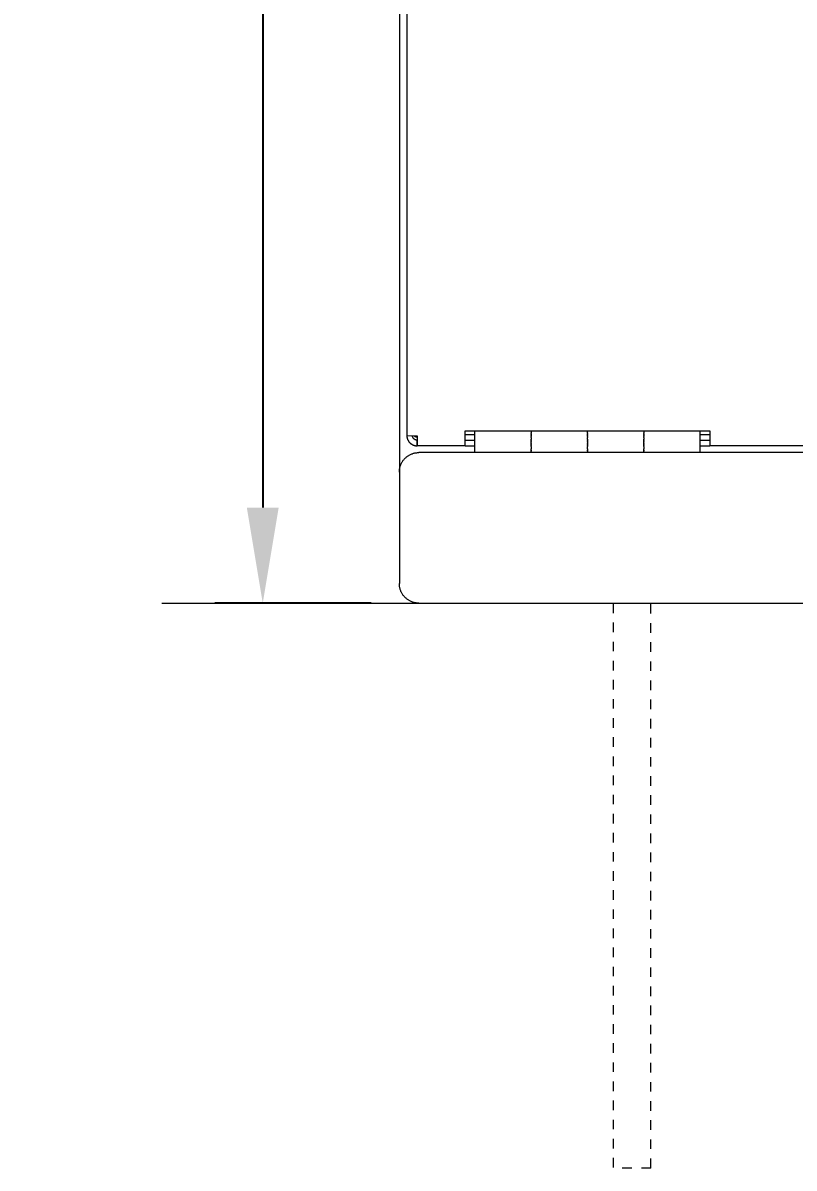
# Model space of a CAD drawing. Header units: inches. Extents: x -1 to 137, y -3 to 81.
# Drawn here: x -1.31 to 6.76, y 32.61 to 44.58 of the extents above; entities that cross this region are included whole.
import ezdxf

# ---------------------------------------------------------------- set-up
doc = ezdxf.new("R2010")
doc.units = ezdxf.units.IN
doc.header["$PDSIZE"] = -1
doc.linetypes.add('HIDDEN', pattern=[1.905, 1.27, -0.635])
for name, color, linetype, lineweight in [('ZANO_R', 7, 'Continuous', 0), ('ZANO_R_przerywana', 250, 'HIDDEN', 0), ('ZANO_W', 1, 'Continuous', 0)]:
    doc.layers.add(name, color=color, linetype=linetype, lineweight=lineweight)
doc.styles.get("Standard").update_dxf_attribs({"font": 'ARIALUNI.TTF'})
doc.dimstyles.new('amerykanie', dxfattribs={"dimtxt": 50, "dimasz": 50, "dimexe": 0.5, "dimexo": 0.5, "dimgap": 1, "dimtad": 1, "dimdec": 0, "dimzin": 0, "dimlunit": 5, "dimtxsty": 'Standard', "dimcen": 0.09, "dimclrd": 1, "dimclre": 1, "dimclrt": 1, "dimazin": 0, "dimtfac": 1, "dimtdec": 0, "dimtmove": 0, "dimatfit": 3, "dimfxl": 1, "dimtzin": 0, "dimarcsym": 1})

# ---------------------------------------------------------------- blocks, each defined once
blk = doc.blocks.new('*D377')
at = {"layer": 'Defpoints', "color": 0}
for p in [(2.875, 69.725), (1.201, 38.515), (2.836, 38.515)]:
    blk.add_point(p, dxfattribs=at)
at = {"layer": 'ZANO_W', "color": 1, "lineweight": -2}
for p, q in [((2.375, 69.725), (0.701, 69.725)), ((1.201, 68.725), (1.201, 39.515)), ((2.336, 38.515), (0.701, 38.515))]:
    blk.add_line(p, q, dxfattribs=at)
at = {"layer": 'ZANO_W', "color": 1}
for points in [[(1.368, 68.725), (1.034, 68.725), (1.201, 69.725)], [(1.034, 39.515), (1.368, 39.515), (1.201, 38.515)]]:
    blk.add_solid(points, dxfattribs=at)
at = {"layer": 'ZANO_W', "color": 1, "insert": (0.182, 54.12), "char_height": 1, "attachment_point": 5, "rotation": 90}
blk.add_mtext('31 3/16', dxfattribs=at)

msp = doc.modelspace()

# ---------------------------------------------------------------- linework, layer by layer
at = {"layer": 'ZANO_R'}
for p, q in [((2.63083, 75.72986), (2.63083, 39.88483)), ((2.70958, 69.6289), (2.70958, 40.30131)), ((2.70958, 40.30131), (2.70958, 40.29871)), ((2.70958, 40.29871), (2.70958, 40.26673)), ((2.70958, 40.26673), (2.70964, 40.2631)), ((2.70958, 40.26673), (2.81588, 40.26643)), ((2.70964, 40.2631), (2.70982, 40.25947)), ((2.70982, 40.25947), (2.71013, 40.25586)), ((2.71013, 40.25586), (2.71057, 40.25225)), ((2.71057, 40.25225), (2.71112, 40.24866)), ((2.76868, 40.26481), (2.76864, 40.26646)), ((2.76877, 40.26317), (2.76868, 40.26481)), ((2.76892, 40.26154), (2.76877, 40.26317)), ((2.76913, 40.25991), (2.76892, 40.26154)), ((2.7694, 40.25829), (2.76913, 40.25991)), ((2.76972, 40.25668), (2.7694, 40.25829)), ((2.7701, 40.25508), (2.76972, 40.25668)), ((2.77053, 40.25349), (2.7701, 40.25508)), ((2.77102, 40.25192), (2.77053, 40.25349)), ((2.77156, 40.25037), (2.77102, 40.25192)), ((2.77215, 40.24884), (2.77156, 40.25037)), ((2.78408, 40.26644), (2.78527, 40.26539)), ((2.78527, 40.26539), (2.78649, 40.26439)), ((2.78649, 40.26439), (2.78775, 40.26343)), ((2.78775, 40.26343), (2.78904, 40.26251)), ((2.78904, 40.26251), (2.79036, 40.26163)), ((2.79036, 40.26163), (2.79171, 40.2608)), ((2.79171, 40.2608), (2.79309, 40.26001)), ((2.79309, 40.26001), (2.79449, 40.25927)), ((2.79449, 40.25927), (2.79592, 40.25858)), ((2.79592, 40.25858), (2.79737, 40.25794)), ((2.79737, 40.25794), (2.79884, 40.25734)), ((2.79884, 40.25734), (2.80032, 40.2568)), ((2.80032, 40.2568), (2.80183, 40.2563)), ((2.80183, 40.2563), (2.80335, 40.25586)), ((2.80335, 40.25586), (2.80489, 40.25547)), ((2.80489, 40.25547), (2.80644, 40.25513)), ((2.80644, 40.25513), (2.80799, 40.25484)), ((2.80799, 40.25484), (2.80956, 40.2546)), ((2.80956, 40.2546), (2.81114, 40.25442)), ((2.81114, 40.25442), (2.81272, 40.25429)), ((2.81272, 40.25429), (2.8143, 40.25421)), ((2.8143, 40.25421), (2.81588, 40.25419)), ((2.81588, 40.26643), (2.81867, 40.16042)), ((2.81588, 40.25419), (2.81609, 40.25419)), ((3.31986, 40.31761), (5.87909, 40.31761)), ((3.31986, 40.26643), (3.31986, 40.31761)), ((3.31986, 40.27889), (3.41829, 40.27889)), ((3.31986, 40.16042), (3.31986, 40.26643)), ((3.41829, 40.31761), (3.41829, 40.08957)), ((4.00888, 40.31761), (4.00888, 40.31627)), ((4.00888, 40.31621), (4.00888, 40.31627)), ((4.00888, 40.31621), (4.00888, 40.31507)), ((4.00888, 40.31453), (4.00888, 40.31507)), ((4.00888, 40.31453), (4.00888, 40.31104)), ((4.00888, 40.31075), (4.00888, 40.31104)), ((4.00888, 40.31075), (4.00888, 40.30956)), ((4.00888, 40.30867), (4.00888, 40.30956)), ((4.00888, 40.30867), (4.00888, 40.30647)), ((4.00888, 40.30637), (4.00888, 40.30647)), ((4.00888, 40.30637), (4.00888, 40.30467)), ((4.00888, 40.30414), (4.00888, 40.30467)), ((4.00888, 40.30414), (4.00888, 40.30291)), ((4.00888, 40.30171), (4.00888, 40.30291)), ((4.00888, 40.30171), (4.00888, 40.29722)), ((4.00888, 40.29651), (4.00888, 40.29722)), ((4.00888, 40.29651), (4.00888, 40.2952)), ((4.00888, 40.29376), (4.00888, 40.2952)), ((4.00888, 40.29376), (4.00888, 40.29098)), ((4.00888, 40.29092), (4.00888, 40.29098)), ((4.00888, 40.29092), (4.00888, 40.28878)), ((4.00888, 40.28799), (4.00888, 40.28878)), ((4.00888, 40.28799), (4.00888, 40.28653)), ((4.00888, 40.28498), (4.00888, 40.28653)), ((4.00888, 40.28498), (4.00888, 40.28188)), ((4.00888, 40.28045), (4.00888, 40.28188)), ((4.00888, 40.28045), (4.00888, 40.27948)), ((4.00888, 40.27889), (4.00888, 40.27948)), ((4.00888, 40.27889), (4.00888, 40.27473)), ((4.00888, 40.27351), (4.00888, 40.27473)), ((4.00888, 40.27351), (4.00888, 40.27212)), ((4.00888, 40.27179), (4.00888, 40.27212)), ((4.00888, 40.27179), (4.00888, 40.2669)), ((4.00888, 40.26599), (4.00888, 40.2669)), ((4.00888, 40.26599), (4.00888, 40.26429)), ((4.00888, 40.26372), (4.00888, 40.26429)), ((4.00888, 40.26372), (4.00888, 40.26164)), ((4.00888, 40.26141), (4.00888, 40.26164)), ((4.00888, 40.26141), (4.00888, 40.25634)), ((4.00888, 40.25154), (4.00888, 40.25634)), ((4.00888, 40.25154), (4.00888, 40.25117)), ((4.00888, 40.2463), (4.00888, 40.25117)), ((4.59947, 40.31627), (4.59947, 40.31761)), ((4.59947, 40.31627), (4.59947, 40.31621)), ((4.59947, 40.31507), (4.59947, 40.31621)), ((4.59947, 40.31507), (4.59947, 40.31453)), ((4.59947, 40.31104), (4.59947, 40.31453)), ((4.59947, 40.31104), (4.59947, 40.31075)), ((4.59947, 40.30956), (4.59947, 40.31075)), ((4.59947, 40.30956), (4.59947, 40.30867)), ((4.59947, 40.30647), (4.59947, 40.30867)), ((4.59947, 40.30647), (4.59947, 40.30637)), ((4.59947, 40.30467), (4.59947, 40.30637)), ((4.59947, 40.30467), (4.59947, 40.30414)), ((4.59947, 40.30291), (4.59947, 40.30414)), ((4.59947, 40.30291), (4.59947, 40.30171)), ((4.59947, 40.29722), (4.59947, 40.30171)), ((4.59947, 40.29722), (4.59947, 40.29651)), ((4.59947, 40.2952), (4.59947, 40.29651)), ((4.59947, 40.2952), (4.59947, 40.29376)), ((4.59947, 40.29098), (4.59947, 40.29376)), ((4.59947, 40.29098), (4.59947, 40.29092)), ((4.59947, 40.28878), (4.59947, 40.29092)), ((4.59947, 40.28878), (4.59947, 40.28799)), ((4.59947, 40.28653), (4.59947, 40.28799)), ((4.59947, 40.28653), (4.59947, 40.28498)), ((4.59947, 40.28188), (4.59947, 40.28498)), ((4.59947, 40.28188), (4.59947, 40.28045)), ((4.59947, 40.27948), (4.59947, 40.28045)), ((4.59947, 40.27948), (4.59947, 40.27933)), ((4.59947, 40.27473), (4.59947, 40.27933)), ((4.59947, 40.27473), (4.59947, 40.27351)), ((4.59947, 40.27212), (4.59947, 40.27351)), ((4.59947, 40.27212), (4.59947, 40.27179)), ((4.59947, 40.2669), (4.59947, 40.27179)), ((4.59947, 40.2669), (4.59947, 40.26599)), ((4.59947, 40.26429), (4.59947, 40.26599)), ((4.59947, 40.26429), (4.59947, 40.26372)), ((4.59947, 40.26164), (4.59947, 40.26372)), ((4.59947, 40.26164), (4.59947, 40.26141)), ((4.59947, 40.25634), (4.59947, 40.26141)), ((4.59947, 40.25634), (4.59947, 40.25154)), ((4.59947, 40.25117), (4.59947, 40.25154)), ((4.59947, 40.25117), (4.59947, 40.2463)), ((5.19007, 40.31761), (5.19007, 40.31627)), ((5.19007, 40.31621), (5.19007, 40.31627)), ((5.19007, 40.31621), (5.19007, 40.31507)), ((5.19007, 40.31453), (5.19007, 40.31507)), ((5.19007, 40.31453), (5.19007, 40.31104)), ((5.19007, 40.31075), (5.19007, 40.31104)), ((5.19007, 40.31075), (5.19007, 40.30956)), ((5.19007, 40.30867), (5.19007, 40.30956)), ((5.19007, 40.30867), (5.19007, 40.30647)), ((5.19007, 40.30637), (5.19007, 40.30647)), ((5.19007, 40.30637), (5.19007, 40.30467)), ((5.19007, 40.30414), (5.19007, 40.30467)), ((5.19007, 40.30414), (5.19007, 40.30291)), ((5.19007, 40.30171), (5.19007, 40.30291)), ((5.19007, 40.30171), (5.19007, 40.29722)), ((5.19007, 40.29651), (5.19007, 40.29722)), ((5.19007, 40.29651), (5.19007, 40.2952)), ((5.19007, 40.29376), (5.19007, 40.2952)), ((5.19007, 40.29376), (5.19007, 40.29098)), ((5.19007, 40.29092), (5.19007, 40.29098)), ((5.19007, 40.29092), (5.19007, 40.28878)), ((5.19007, 40.28799), (5.19007, 40.28878)), ((5.19007, 40.28799), (5.19007, 40.28653)), ((5.19007, 40.28498), (5.19007, 40.28653)), ((5.19007, 40.28498), (5.19007, 40.28188)), ((5.19007, 40.28045), (5.19007, 40.28188)), ((5.19007, 40.28045), (5.19007, 40.27948)), ((5.19007, 40.27889), (5.19007, 40.27948)), ((5.19007, 40.27889), (5.19007, 40.27473)), ((5.19007, 40.27351), (5.19007, 40.27473)), ((5.19007, 40.27351), (5.19007, 40.27212)), ((5.19007, 40.27179), (5.19007, 40.27212)), ((5.19007, 40.27179), (5.19007, 40.2669)), ((5.19007, 40.26599), (5.19007, 40.2669)), ((5.19007, 40.26599), (5.19007, 40.26429)), ((5.19007, 40.26372), (5.19007, 40.26429)), ((5.19007, 40.26372), (5.19007, 40.26164)), ((5.19007, 40.26141), (5.19007, 40.26164)), ((5.19007, 40.26141), (5.19007, 40.25634)), ((5.19007, 40.25154), (5.19007, 40.25634)), ((5.19007, 40.25154), (5.19007, 40.25117)), ((5.19007, 40.2463), (5.19007, 40.25117)), ((5.78066, 40.08957), (5.78066, 40.31761)), ((5.78066, 40.27889), (5.87909, 40.27889)), ((5.87909, 40.31761), (5.87909, 40.26643)), ((5.87909, 40.26643), (5.87909, 40.16042)), ((2.71112, 40.24866), (2.7118, 40.2451)), ((2.7118, 40.2451), (2.7126, 40.24156)), ((2.7126, 40.24156), (2.71352, 40.23805)), ((2.71352, 40.23805), (2.71456, 40.23457)), ((2.71456, 40.23457), (2.71572, 40.23113)), ((2.71572, 40.23113), (2.71699, 40.22773)), ((2.71699, 40.22773), (2.71838, 40.22437)), ((2.71838, 40.22437), (2.71988, 40.22107)), ((2.71988, 40.22107), (2.7215, 40.21782)), ((2.7215, 40.21782), (2.72322, 40.21463)), ((2.72322, 40.21463), (2.72505, 40.21149)), ((2.72505, 40.21149), (2.72699, 40.20842)), ((2.72699, 40.20842), (2.72904, 40.20542)), ((2.72904, 40.20542), (2.73118, 40.20249)), ((2.73118, 40.20249), (2.73342, 40.19964)), ((2.73342, 40.19964), (2.73576, 40.19686)), ((2.73576, 40.19686), (2.73819, 40.19417)), ((2.73819, 40.19417), (2.74071, 40.19156)), ((2.74071, 40.19156), (2.74332, 40.18904)), ((2.74332, 40.18904), (2.74602, 40.1866)), ((2.74602, 40.1866), (2.7488, 40.18427)), ((2.7488, 40.18427), (2.75165, 40.18202)), ((2.75165, 40.18202), (2.75458, 40.17988)), ((2.75458, 40.17988), (2.75758, 40.17784)), ((2.75758, 40.17784), (2.76065, 40.1759)), ((2.76065, 40.1759), (2.76378, 40.17407)), ((2.76378, 40.17407), (2.76698, 40.17234)), ((2.76698, 40.17234), (2.77023, 40.17073)), ((2.77023, 40.17073), (2.77353, 40.16923)), ((2.7728, 40.24733), (2.77215, 40.24884)), ((2.7735, 40.24584), (2.7728, 40.24733)), ((2.77425, 40.24438), (2.7735, 40.24584)), ((2.77353, 40.16923), (2.77689, 40.16784)), ((2.77506, 40.24295), (2.77425, 40.24438)), ((2.77591, 40.24154), (2.77506, 40.24295)), ((2.77681, 40.24017), (2.77591, 40.24154)), ((2.77776, 40.23883), (2.77681, 40.24017)), ((2.77689, 40.16784), (2.78028, 40.16656)), ((2.77875, 40.23752), (2.77776, 40.23883)), ((2.77979, 40.23624), (2.77875, 40.23752)), ((2.78087, 40.23501), (2.77979, 40.23624)), ((2.78028, 40.16656), (2.78373, 40.16541)), ((2.78199, 40.23381), (2.78087, 40.23501)), ((2.78316, 40.23265), (2.78199, 40.23381)), ((2.78436, 40.23153), (2.78316, 40.23265)), ((2.78373, 40.16541), (2.7872, 40.16437)), ((2.78561, 40.23046), (2.78436, 40.23153)), ((2.78689, 40.22943), (2.78561, 40.23046)), ((2.7882, 40.22844), (2.78689, 40.22943)), ((2.7872, 40.16437), (2.79071, 40.16345)), ((2.78955, 40.2275), (2.7882, 40.22844)), ((2.79093, 40.22661), (2.78955, 40.2275)), ((2.79071, 40.16345), (2.79426, 40.16265)), ((2.79234, 40.22577), (2.79093, 40.22661)), ((2.79378, 40.22497), (2.79234, 40.22577)), ((2.79524, 40.22423), (2.79378, 40.22497)), ((2.79426, 40.16265), (2.79782, 40.16197)), ((2.79673, 40.22354), (2.79524, 40.22423)), ((2.79825, 40.2229), (2.79673, 40.22354)), ((2.79782, 40.16197), (2.80141, 40.16142)), ((2.79978, 40.22231), (2.79825, 40.2229)), ((2.80134, 40.22178), (2.79978, 40.22231)), ((2.80291, 40.2213), (2.80134, 40.22178)), ((2.80141, 40.16142), (2.80501, 40.16098)), ((2.80449, 40.22088), (2.80291, 40.2213)), ((2.8061, 40.22051), (2.80449, 40.22088)), ((2.80501, 40.16098), (2.80863, 40.16067)), ((2.80771, 40.2202), (2.8061, 40.22051)), ((2.80933, 40.21994), (2.80771, 40.2202)), ((2.80863, 40.16067), (2.81225, 40.16049)), ((2.81096, 40.21974), (2.80933, 40.21994)), ((2.8126, 40.2196), (2.81096, 40.21974)), ((2.81225, 40.16049), (2.81588, 40.16043)), ((2.81424, 40.21951), (2.8126, 40.2196)), ((2.81588, 40.21949), (2.81424, 40.21951)), ((2.81669, 40.21949), (2.81588, 40.21949)), ((2.81588, 40.16043), (2.81588, 40.21949)), ((2.81588, 40.16043), (2.81862, 40.16044)), ((3.31986, 40.16042), (2.81867, 40.16042)), ((3.31986, 40.21983), (3.41829, 40.21983)), ((3.31986, 40.16079), (3.41829, 40.16079)), ((4.00888, 40.2463), (4.00888, 40.24538)), ((4.00888, 40.24477), (4.00888, 40.24538)), ((4.00888, 40.24477), (4.00888, 40.24002)), ((4.00888, 40.23864), (4.00888, 40.24002)), ((4.00888, 40.23864), (4.00888, 40.23711)), ((4.00888, 40.23607), (4.00888, 40.23711)), ((4.00888, 40.23607), (4.00888, 40.23436)), ((4.00888, 40.23378), (4.00888, 40.23436)), ((4.00888, 40.23378), (4.00888, 40.22885)), ((4.00888, 40.22732), (4.00888, 40.22885)), ((4.00888, 40.22732), (4.00888, 40.22644)), ((4.00888, 40.2214), (4.00888, 40.22644)), ((4.00888, 40.2214), (4.00888, 40.22067)), ((4.00888, 40.21985), (4.00888, 40.22067)), ((4.00888, 40.21985), (4.00888, 40.21797)), ((4.00888, 40.21711), (4.00888, 40.21797)), ((4.00888, 40.21711), (4.00888, 40.21539)), ((4.00888, 40.21386), (4.00888, 40.21539)), ((4.00888, 40.21386), (4.00888, 40.21294)), ((4.00888, 40.21162), (4.00888, 40.21294)), ((4.00888, 40.21162), (4.00888, 40.21005)), ((4.00888, 40.20821), (4.00888, 40.21005)), ((4.00888, 40.20821), (4.00888, 40.2075)), ((4.00888, 40.20553), (4.00888, 40.2075)), ((4.00888, 40.20553), (4.00888, 40.2051)), ((4.00888, 40.20338), (4.00888, 40.2051)), ((4.00888, 40.20338), (4.00888, 40.20242)), ((4.00888, 40.20112), (4.00888, 40.20242)), ((4.00888, 40.20112), (4.00888, 40.19976)), ((4.00888, 40.19813), (4.00888, 40.19976)), ((4.00888, 40.19813), (4.00888, 40.19708)), ((4.00888, 40.19568), (4.00888, 40.19708)), ((4.00888, 40.19568), (4.00888, 40.19438)), ((4.00888, 40.18965), (4.00888, 40.19438)), ((4.00888, 40.18965), (4.00888, 40.18893)), ((4.00888, 40.18768), (4.00888, 40.18893)), ((4.00888, 40.18768), (4.00888, 40.18596)), ((4.00888, 40.18383), (4.00888, 40.18596)), ((4.00888, 40.18383), (4.00888, 40.18345)), ((4.00888, 40.18149), (4.00888, 40.18345)), ((4.00888, 40.18149), (4.00888, 40.1807)), ((4.00888, 40.17918), (4.00888, 40.1807)), ((4.00888, 40.17918), (4.00888, 40.17794)), ((4.00888, 40.17656), (4.00888, 40.17794)), ((4.00888, 40.17656), (4.00888, 40.17503)), ((4.00888, 40.17487), (4.00888, 40.17503)), ((4.00888, 40.17487), (4.00888, 40.17243)), ((4.00888, 40.17092), (4.00888, 40.17243)), ((4.00888, 40.17092), (4.00888, 40.16968)), ((4.00888, 40.16793), (4.00888, 40.16968)), ((4.00888, 40.16793), (4.00888, 40.16694)), ((4.00888, 40.16522), (4.00888, 40.16694)), ((4.00888, 40.16522), (4.00888, 40.16403)), ((4.00888, 40.16332), (4.00888, 40.16403)), ((4.00888, 40.16332), (4.00888, 40.15874)), ((4.00888, 40.15743), (4.00888, 40.15874)), ((4.00888, 40.15743), (4.00888, 40.1561)), ((4.00888, 40.15384), (4.00888, 40.1561)), ((4.00888, 40.15384), (4.00888, 40.15344)), ((4.00888, 40.15153), (4.00888, 40.15344)), ((4.00888, 40.15153), (4.00888, 40.1508)), ((4.00888, 40.14938), (4.00888, 40.1508)), ((4.00888, 40.14938), (4.00888, 40.1479)), ((4.00888, 40.1474), (4.00888, 40.1479)), ((4.00888, 40.1474), (4.00888, 40.14278)), ((4.00888, 40.14239), (4.00888, 40.14278)), ((4.00888, 40.14239), (4.00888, 40.13324)), ((4.00888, 40.1309), (4.00888, 40.13324)), ((4.00888, 40.1309), (4.00888, 40.12835)), ((4.59947, 40.24538), (4.59947, 40.2463)), ((4.59947, 40.24538), (4.59947, 40.24477)), ((4.59947, 40.24002), (4.59947, 40.24477)), ((4.59947, 40.24002), (4.59947, 40.23864)), ((4.59947, 40.23711), (4.59947, 40.23864)), ((4.59947, 40.23711), (4.59947, 40.23607)), ((4.59947, 40.23436), (4.59947, 40.23607)), ((4.59947, 40.23436), (4.59947, 40.23378)), ((4.59947, 40.22885), (4.59947, 40.23378)), ((4.59947, 40.22885), (4.59947, 40.22732)), ((4.59947, 40.22644), (4.59947, 40.22732)), ((4.59947, 40.22644), (4.59947, 40.2214)), ((4.59947, 40.22086), (4.59947, 40.2214)), ((4.59947, 40.22086), (4.59947, 40.21985)), ((4.59947, 40.21797), (4.59947, 40.21985)), ((4.59947, 40.21797), (4.59947, 40.21711)), ((4.59947, 40.21539), (4.59947, 40.21711)), ((4.59947, 40.21539), (4.59947, 40.21386)), ((4.59947, 40.21294), (4.59947, 40.21386)), ((4.59947, 40.21294), (4.59947, 40.21162)), ((4.59947, 40.21005), (4.59947, 40.21162)), ((4.59947, 40.21005), (4.59947, 40.20821)), ((4.59947, 40.2075), (4.59947, 40.20821)), ((4.59947, 40.2075), (4.59947, 40.20553)), ((4.59947, 40.2051), (4.59947, 40.20553)), ((4.59947, 40.2051), (4.59947, 40.20338)), ((4.59947, 40.20242), (4.59947, 40.20338)), ((4.59947, 40.20242), (4.59947, 40.20112)), ((4.59947, 40.19976), (4.59947, 40.20112)), ((4.59947, 40.19976), (4.59947, 40.19813)), ((4.59947, 40.19708), (4.59947, 40.19813)), ((4.59947, 40.19708), (4.59947, 40.19568)), ((4.59947, 40.19438), (4.59947, 40.19568)), ((4.59947, 40.19438), (4.59947, 40.18965)), ((4.59947, 40.18893), (4.59947, 40.18965)), ((4.59947, 40.18893), (4.59947, 40.18768)), ((4.59947, 40.18596), (4.59947, 40.18768)), ((4.59947, 40.18596), (4.59947, 40.18383)), ((4.59947, 40.18345), (4.59947, 40.18383)), ((4.59947, 40.18345), (4.59947, 40.18149)), ((4.59947, 40.1807), (4.59947, 40.18149)), ((4.59947, 40.1807), (4.59947, 40.17918)), ((4.59947, 40.17794), (4.59947, 40.17918)), ((4.59947, 40.17794), (4.59947, 40.17656)), ((4.59947, 40.17503), (4.59947, 40.17656)), ((4.59947, 40.17503), (4.59947, 40.17487)), ((4.59947, 40.17243), (4.59947, 40.17487)), ((4.59947, 40.17243), (4.59947, 40.17092)), ((4.59947, 40.16968), (4.59947, 40.17092)), ((4.59947, 40.16968), (4.59947, 40.16793)), ((4.59947, 40.16694), (4.59947, 40.16793)), ((4.59947, 40.16694), (4.59947, 40.16522)), ((4.59947, 40.16403), (4.59947, 40.16522)), ((4.59947, 40.16403), (4.59947, 40.16332)), ((4.59947, 40.15874), (4.59947, 40.16332)), ((4.59947, 40.15874), (4.59947, 40.15743)), ((4.59947, 40.1561), (4.59947, 40.15743)), ((4.59947, 40.1561), (4.59947, 40.15384)), ((4.59947, 40.15344), (4.59947, 40.15384)), ((4.59947, 40.15344), (4.59947, 40.15153)), ((4.59947, 40.1508), (4.59947, 40.15153)), ((4.59947, 40.1508), (4.59947, 40.14938)), ((4.59947, 40.1479), (4.59947, 40.14938)), ((4.59947, 40.1479), (4.59947, 40.1474)), ((4.59947, 40.14278), (4.59947, 40.1474)), ((4.59947, 40.14278), (4.59947, 40.14239)), ((4.59947, 40.13324), (4.59947, 40.14239)), ((4.59947, 40.13324), (4.59947, 40.1309)), ((4.59947, 40.12835), (4.59947, 40.1309)), ((5.19007, 40.2463), (5.19007, 40.24538)), ((5.19007, 40.24477), (5.19007, 40.24538)), ((5.19007, 40.24477), (5.19007, 40.24002)), ((5.19007, 40.23864), (5.19007, 40.24002)), ((5.19007, 40.23864), (5.19007, 40.23711)), ((5.19007, 40.23607), (5.19007, 40.23711)), ((5.19007, 40.23607), (5.19007, 40.23436)), ((5.19007, 40.23378), (5.19007, 40.23436)), ((5.19007, 40.23378), (5.19007, 40.22885)), ((5.19007, 40.22732), (5.19007, 40.22885)), ((5.19007, 40.22732), (5.19007, 40.22644)), ((5.19007, 40.2214), (5.19007, 40.22644)), ((5.19007, 40.2214), (5.19007, 40.22067)), ((5.19007, 40.21985), (5.19007, 40.22067)), ((5.19007, 40.21985), (5.19007, 40.21797)), ((5.19007, 40.21711), (5.19007, 40.21797)), ((5.19007, 40.21711), (5.19007, 40.21539)), ((5.19007, 40.21386), (5.19007, 40.21539)), ((5.19007, 40.21386), (5.19007, 40.21294)), ((5.19007, 40.21162), (5.19007, 40.21294)), ((5.19007, 40.21162), (5.19007, 40.21005)), ((5.19007, 40.20821), (5.19007, 40.21005)), ((5.19007, 40.20821), (5.19007, 40.2075)), ((5.19007, 40.20553), (5.19007, 40.2075)), ((5.19007, 40.20553), (5.19007, 40.2051)), ((5.19007, 40.20338), (5.19007, 40.2051)), ((5.19007, 40.20338), (5.19007, 40.20242)), ((5.19007, 40.20112), (5.19007, 40.20242)), ((5.19007, 40.20112), (5.19007, 40.19976)), ((5.19007, 40.19813), (5.19007, 40.19976)), ((5.19007, 40.19813), (5.19007, 40.19708)), ((5.19007, 40.19568), (5.19007, 40.19708)), ((5.19007, 40.19568), (5.19007, 40.19438)), ((5.19007, 40.18965), (5.19007, 40.19438)), ((5.19007, 40.18965), (5.19007, 40.18893)), ((5.19007, 40.18768), (5.19007, 40.18893)), ((5.19007, 40.18768), (5.19007, 40.18596)), ((5.19007, 40.18383), (5.19007, 40.18596)), ((5.19007, 40.18383), (5.19007, 40.18345)), ((5.19007, 40.18149), (5.19007, 40.18345)), ((5.19007, 40.18149), (5.19007, 40.1807)), ((5.19007, 40.17918), (5.19007, 40.1807)), ((5.19007, 40.17918), (5.19007, 40.17794)), ((5.19007, 40.17656), (5.19007, 40.17794)), ((5.19007, 40.17656), (5.19007, 40.17503)), ((5.19007, 40.17487), (5.19007, 40.17503)), ((5.19007, 40.17487), (5.19007, 40.17243)), ((5.19007, 40.17092), (5.19007, 40.17243)), ((5.19007, 40.17092), (5.19007, 40.16968)), ((5.19007, 40.16793), (5.19007, 40.16968)), ((5.19007, 40.16793), (5.19007, 40.16694)), ((5.19007, 40.16522), (5.19007, 40.16694)), ((5.19007, 40.16522), (5.19007, 40.16403)), ((5.19007, 40.16332), (5.19007, 40.16403)), ((5.19007, 40.16332), (5.19007, 40.15874)), ((5.19007, 40.15743), (5.19007, 40.15874)), ((5.19007, 40.15743), (5.19007, 40.1561)), ((5.19007, 40.15384), (5.19007, 40.1561)), ((5.19007, 40.15384), (5.19007, 40.15344)), ((5.19007, 40.15153), (5.19007, 40.15344)), ((5.19007, 40.15153), (5.19007, 40.1508)), ((5.19007, 40.14938), (5.19007, 40.1508)), ((5.19007, 40.14938), (5.19007, 40.1479)), ((5.19007, 40.1474), (5.19007, 40.1479)), ((5.19007, 40.1474), (5.19007, 40.14278)), ((5.19007, 40.14239), (5.19007, 40.14278)), ((5.19007, 40.14239), (5.19007, 40.13324)), ((5.19007, 40.1309), (5.19007, 40.13324)), ((5.19007, 40.1309), (5.19007, 40.12835)), ((5.78066, 40.21983), (5.87909, 40.21983)), ((5.78066, 40.16079), (5.87909, 40.16079)), ((11.27317, 40.16042), (5.87909, 40.16042)), ((2.67243, 40.00854), (2.67675, 40.01404)), ((2.67675, 40.01404), (2.68126, 40.01939)), ((2.68126, 40.01939), (2.68594, 40.02458)), ((2.68594, 40.02458), (2.6908, 40.0296)), ((2.6908, 40.0296), (2.69583, 40.03446)), ((2.69583, 40.03446), (2.70102, 40.03915)), ((2.70102, 40.03915), (2.70636, 40.04365)), ((2.70636, 40.04365), (2.71186, 40.04797)), ((2.71186, 40.04797), (2.7175, 40.0521)), ((2.7175, 40.0521), (2.72328, 40.05603)), ((2.72328, 40.05603), (2.72919, 40.05976)), ((2.72919, 40.05976), (2.73523, 40.06329)), ((2.73523, 40.06329), (2.74138, 40.06662)), ((2.74138, 40.06662), (2.74764, 40.06973)), ((2.74764, 40.06973), (2.754, 40.07262)), ((2.754, 40.07262), (2.76046, 40.0753)), ((2.76046, 40.0753), (2.76701, 40.07775)), ((2.76701, 40.07775), (2.77363, 40.07998)), ((2.77363, 40.07998), (2.78033, 40.08198)), ((2.78033, 40.08198), (2.7871, 40.08375)), ((2.7871, 40.08375), (2.79391, 40.08529)), ((2.79391, 40.08529), (2.80078, 40.08659)), ((2.80078, 40.08659), (2.80769, 40.08766)), ((2.80769, 40.08766), (2.81463, 40.0885)), ((2.81463, 40.0885), (2.8216, 40.08909)), ((2.8216, 40.08909), (2.82858, 40.08945)), ((2.82858, 40.08945), (2.83557, 40.08957)), ((3.41829, 40.08957), (2.83557, 40.08957)), ((4.00888, 40.08957), (3.41829, 40.08957)), ((4.00888, 40.12612), (4.00888, 40.12835)), ((4.00888, 40.12612), (4.00888, 40.12417)), ((4.00888, 40.12203), (4.00888, 40.12417)), ((4.00888, 40.12203), (4.00888, 40.12185)), ((4.00888, 40.11773), (4.00888, 40.12185)), ((4.00888, 40.11773), (4.00888, 40.11599)), ((4.00888, 40.11033), (4.00888, 40.11599)), ((4.00888, 40.11033), (4.00888, 40.10882)), ((4.00888, 40.10549), (4.00888, 40.10882)), ((4.00888, 40.10549), (4.00888, 40.10417)), ((4.00888, 40.10283), (4.00888, 40.10417)), ((4.00888, 40.10283), (4.00888, 40.10277)), ((4.00888, 40.10003), (4.00888, 40.10277)), ((4.00888, 40.10003), (4.00888, 40.09898)), ((4.00888, 40.09501), (4.00888, 40.09898)), ((4.00888, 40.09501), (4.00888, 40.09495)), ((4.00888, 40.09329), (4.00888, 40.09495)), ((4.00888, 40.09329), (4.00888, 40.0927)), ((4.00888, 40.09148), (4.00888, 40.0927)), ((4.00888, 40.09148), (4.00888, 40.09102)), ((4.00888, 40.09082), (4.00888, 40.09102)), ((4.00888, 40.09082), (4.00888, 40.08977)), ((4.00888, 40.0896), (4.00888, 40.08977)), ((4.00888, 40.0896), (4.00888, 40.08957)), ((4.59947, 40.08957), (4.00888, 40.08957)), ((4.59947, 40.12835), (4.59947, 40.12612)), ((4.59947, 40.12417), (4.59947, 40.12612)), ((4.59947, 40.12417), (4.59947, 40.12203)), ((4.59947, 40.12185), (4.59947, 40.12203)), ((4.59947, 40.12185), (4.59947, 40.11773)), ((4.59947, 40.11599), (4.59947, 40.11773)), ((4.59947, 40.11599), (4.59947, 40.11033)), ((4.59947, 40.10882), (4.59947, 40.11033)), ((4.59947, 40.10882), (4.59947, 40.10591)), ((4.59947, 40.10565), (4.59947, 40.10591)), ((4.59947, 40.10565), (4.59947, 40.10549)), ((4.59947, 40.10417), (4.59947, 40.10549)), ((4.59947, 40.10417), (4.59947, 40.10283)), ((4.59947, 40.10277), (4.59947, 40.10283)), ((4.59947, 40.10277), (4.59947, 40.10003)), ((4.59947, 40.09898), (4.59947, 40.10003)), ((4.59947, 40.09898), (4.59947, 40.09501)), ((4.59947, 40.09495), (4.59947, 40.09501)), ((4.59947, 40.09495), (4.59947, 40.09329)), ((4.59947, 40.0927), (4.59947, 40.09329)), ((4.59947, 40.0927), (4.59947, 40.09148)), ((4.59947, 40.09102), (4.59947, 40.09148)), ((4.59947, 40.09102), (4.59947, 40.09082)), ((4.59947, 40.08977), (4.59947, 40.09082)), ((4.59947, 40.08977), (4.59947, 40.08957)), ((5.19007, 40.08957), (4.59947, 40.08957)), ((5.19007, 40.12612), (5.19007, 40.12835)), ((5.19007, 40.12612), (5.19007, 40.12417)), ((5.19007, 40.12203), (5.19007, 40.12417)), ((5.19007, 40.12203), (5.19007, 40.12185)), ((5.19007, 40.11773), (5.19007, 40.12185)), ((5.19007, 40.11773), (5.19007, 40.11599)), ((5.19007, 40.11033), (5.19007, 40.11599)), ((5.19007, 40.11033), (5.19007, 40.10882)), ((5.19007, 40.10549), (5.19007, 40.10882)), ((5.19007, 40.10549), (5.19007, 40.10417)), ((5.19007, 40.10283), (5.19007, 40.10417)), ((5.19007, 40.10283), (5.19007, 40.10277)), ((5.19007, 40.10003), (5.19007, 40.10277)), ((5.19007, 40.10003), (5.19007, 40.09898)), ((5.19007, 40.09501), (5.19007, 40.09898)), ((5.19007, 40.09501), (5.19007, 40.09495)), ((5.19007, 40.09329), (5.19007, 40.09495)), ((5.19007, 40.09329), (5.19007, 40.0927)), ((5.19007, 40.09148), (5.19007, 40.0927)), ((5.19007, 40.09148), (5.19007, 40.09102)), ((5.19007, 40.09082), (5.19007, 40.09102)), ((5.19007, 40.09082), (5.19007, 40.08977)), ((5.19007, 40.0896), (5.19007, 40.08977)), ((5.19007, 40.0896), (5.19007, 40.08957)), ((5.78066, 40.08957), (5.19007, 40.08957)), ((11.3716, 40.08957), (5.78066, 40.08957)), ((2.63083, 39.88483), (2.63095, 39.89182)), ((2.63095, 39.89182), (2.63131, 39.8988)), ((2.63131, 39.8988), (2.6319, 39.90577)), ((2.6319, 39.90577), (2.63274, 39.91271)), ((2.63274, 39.91271), (2.63381, 39.91962)), ((2.63381, 39.91962), (2.63511, 39.92649)), ((2.63511, 39.92649), (2.63665, 39.93331)), ((2.63665, 39.93331), (2.63842, 39.94007)), ((2.63842, 39.94007), (2.64042, 39.94677)), ((2.64042, 39.94677), (2.64265, 39.95339)), ((2.64265, 39.95339), (2.64511, 39.95994)), ((2.64511, 39.95994), (2.64778, 39.9664)), ((2.64778, 39.9664), (2.65068, 39.97276)), ((2.65068, 39.97276), (2.65379, 39.97903)), ((2.65379, 39.97903), (2.65711, 39.98518)), ((2.65711, 39.98518), (2.66064, 39.99121)), ((2.66064, 39.99121), (2.66437, 39.99712)), ((2.66437, 39.99712), (2.6683, 40.0029)), ((2.6683, 40.0029), (2.67243, 40.00854)), ((2.63083, 39.88483), (2.63083, 38.7194)), ((2.63095, 38.71241), (2.63083, 38.7194)), ((2.63131, 38.70542), (2.63095, 38.71241)), ((2.6319, 38.69846), (2.63131, 38.70542)), ((2.63274, 38.69152), (2.6319, 38.69846)), ((2.63381, 38.68461), (2.63274, 38.69152)), ((2.63511, 38.67774), (2.63381, 38.68461)), ((2.63665, 38.67092), (2.63511, 38.67774)), ((2.63842, 38.66416), (2.63665, 38.67092)), ((2.64042, 38.65746), (2.63842, 38.66416)), ((2.64265, 38.65083), (2.64042, 38.65746)), ((2.64511, 38.64429), (2.64265, 38.65083)), ((2.64778, 38.63783), (2.64511, 38.64429)), ((2.65068, 38.63146), (2.64778, 38.63783)), ((2.65379, 38.6252), (2.65068, 38.63146)), ((2.65711, 38.61905), (2.65379, 38.6252)), ((2.66064, 38.61302), (2.65711, 38.61905)), ((2.66437, 38.60711), (2.66064, 38.61302)), ((2.6683, 38.60133), (2.66437, 38.60711)), ((2.67243, 38.59569), (2.6683, 38.60133)), ((2.67675, 38.59019), (2.67243, 38.59569)), ((2.68126, 38.58484), (2.67675, 38.59019)), ((2.68594, 38.57965), (2.68126, 38.58484)), ((2.6908, 38.57462), (2.68594, 38.57965)), ((2.69583, 38.56977), (2.6908, 38.57462)), ((2.70102, 38.56508), (2.69583, 38.56977)), ((2.70636, 38.56058), (2.70102, 38.56508)), ((2.71186, 38.55626), (2.70636, 38.56058)), ((2.7175, 38.55213), (2.71186, 38.55626)), ((2.72328, 38.5482), (2.7175, 38.55213)), ((2.72919, 38.54446), (2.72328, 38.5482)), ((2.73523, 38.54093), (2.72919, 38.54446)), ((2.74138, 38.53761), (2.73523, 38.54093)), ((2.74764, 38.5345), (2.74138, 38.53761)), ((2.754, 38.53161), (2.74764, 38.5345)), ((2.76046, 38.52893), (2.754, 38.53161)), ((2.76701, 38.52648), (2.76046, 38.52893)), ((2.77363, 38.52425), (2.76701, 38.52648)), ((2.78033, 38.52225), (2.77363, 38.52425)), ((2.7871, 38.52048), (2.78033, 38.52225)), ((2.79391, 38.51894), (2.7871, 38.52048)), ((2.80078, 38.51763), (2.79391, 38.51894)), ((2.80769, 38.51656), (2.80078, 38.51763)), ((2.81463, 38.51573), (2.80769, 38.51656)), ((2.8216, 38.51513), (2.81463, 38.51573)), ((2.82858, 38.51478), (2.8216, 38.51513)), ((2.83557, 38.51466), (2.82858, 38.51478)), ((2.83557, 38.51466), (14.31669, 38.51466))]:
    msp.add_line(p, q, dxfattribs=at)
msp.add_lwpolyline([(0.14323, 38.51478), (86.74461, 38.51478)], dxfattribs=at)
at = {"layer": 'ZANO_R_przerywana', "ltscale": 0.05}
for p, q in [((4.87045, 38.51109), (4.87045, 32.60516)), ((5.26418, 32.60516), (5.26418, 38.51109)), ((5.26418, 32.60516), (4.87045, 32.60516))]:
    msp.add_line(p, q, dxfattribs=at)

# ---------------------------------------------------------------- dimensions: what is measured, and where the dimension line sits
at = {"layer": 'ZANO_W'}
dim = msp.add_linear_dim(base=(1.20085, 38.51466), p1=(2.87494, 69.72464), p2=(2.83557, 38.51466), angle=90, dimstyle='amerykanie', override={"dimtxt": 1, "dimasz": 1, "dimgap": 0.5, "dimdec": 4, "dimaunit": 1, "dimadec": 1, "dimtdec": 4, "dimtmove": 1, "dimfrac": 2}, dxfattribs=at)
dim.commit()
dim.dimension.update_dxf_attribs({"geometry": '*D377', "text_midpoint": (0.18175, 54.11965)})

doc.saveas('drawing.dxf')
